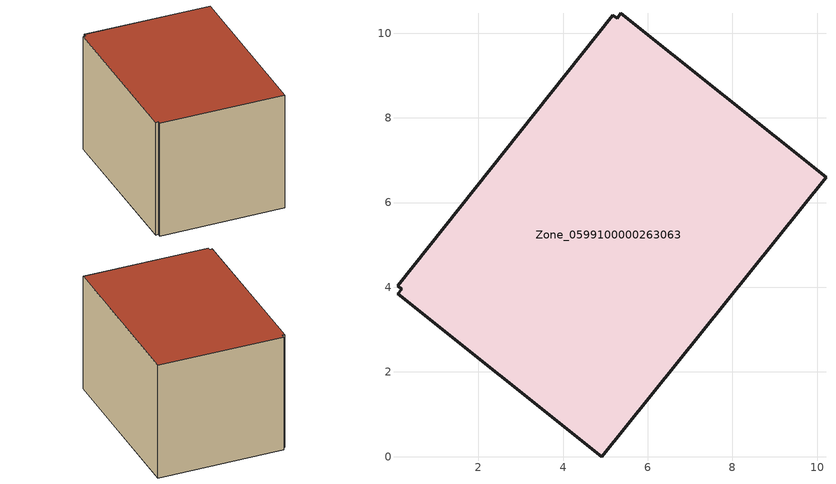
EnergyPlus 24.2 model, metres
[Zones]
Zone_0599100000263063
 floor ground (C_G): 5.37,10.47 10.21,6.6 4.92,0 0.1,3.84 0.19,3.95 0.09,4.04 5.18,10.43 5.27,10.35 z0.49
 wall outside (C_F): 5.18,10.43 0.09,4.04 0.19,3.95 0.1,3.84 4.92,0 10.21,6.6 5.37,10.47 5.27,10.35 5.18,10.43 z0.49:6.42
 roof outside (C_R): 10.21,6.6 5.37,10.47 5.27,10.35 5.18,10.43 0.09,4.04 0.19,3.95 0.1,3.84 4.92,0 z6.42
[BUILDING]
Pand.0599100000263063: North Axis=0; Terrain=City; Loads Convergence Tolerance Value=0.04; Temperature Convergence Tolerance Value=0.4; Solar Distribution=FullExterior; Maximum Number of Warmup Days=25; Minimum Number of Warmup Days=1
[Site:Location]
Rotterdam.The.Hague.AP_ZH_NLD Design_Conditions: Latitude=51.96; Longitude=4.45; Time Zone=1; Elevation=-4.5
[SITE:GROUNDTEMPERATURE:BUILDINGSURFACE]
18, 18, 18, 18, 18, 18, 18, 18, 18, 18, 18, 18
[MATERIAL] Thermal Absorptance=0.9; Solar Absorptance=0.7; Visible Absorptance=0.7
Name | Roughness | Thickness | Conductivity | Density | Specific Heat
G.TC.1946-1964 | MediumSmooth | 0.15 | 1 | 540 | 1210
F.TC.1946-1964 | Rough | 0.3 | 0.857143 | 1920 | 840
R.TC.1946-1964 | MediumRough | 0.2 | 0.235294 | 1500 | 1000
[CONSTRUCTION]
C_G: G.TC.1946-1964
C_F: F.TC.1946-1964
C_R: R.TC.1946-1964
[ZONE]
Zone_0599100000263063: Type=1; Multiplier=1; Ceiling Height=Autocalculate; Volume=Autocalculate; Floor Area=autocalculate; Part of Total Floor Area=Yes
[ZONEINFILTRATION:DESIGNFLOWRATE]
Infil_Zone_0599100000263063: Zone or ZoneList or Space or SpaceList=Zone_0599100000263063; Schedule=AlwaysOn; Design Flow Rate Calculation Method=Flow/Area; Flow Rate per Floor Area=0.003; Constant Term Coefficient=1; Temperature Term Coefficient=0; Velocity Term Coefficient=0; Velocity Squared Term Coefficient=0
[HVACTEMPLATE:ZONE:IDEALLOADSAIRSYSTEM]
Zone_0599100000263063: Maximum Heating Supply Air Temperature=50; Minimum Cooling Supply Air Temperature=13; Maximum Heating Supply Air Humidity Ratio=0.0156; Minimum Cooling Supply Air Humidity Ratio=0.0077; Heating Limit=NoLimit; Cooling Limit=NoLimit; Dehumidification Control Type=ConstantSensibleHeatRatio; Cooling Sensible Heat Ratio=0.7; Dehumidification Setpoint=60; Humidification Control Type=None; Humidification Setpoint=30; Outdoor Air Method=None; Outdoor Air Flow Rate per Person=0.00944; Outdoor Air Flow Rate per Zone Floor Area=0; Outdoor Air Flow Rate per Zone=0; Demand Controlled Ventilation Type=None; Outdoor Air Economizer Type=NoEconomizer; Heat Recovery Type=None; Sensible Heat Recovery Effectiveness=0.7; Latent Heat Recovery Effectiveness=0.65
[ZONECONTROL:THERMOSTAT]
ThermostatControl_Zone_0599100000263063: Zone or ZoneList=Zone_0599100000263063; Control Type Schedule=DualSetpointControlType; Control 1=Thermostat_Zone_0599100000263063; Temperature Difference Between Cutout And Setpoint=0
[THERMOSTATSETPOINT:DUALSETPOINT]
Thermostat_Zone_0599100000263063: Heating Setpoint Temperature Schedule=HeatingSetpoint_Zone_0599100000263063; Cooling Setpoint Temperature Schedule=CoolingSetpoint_Zone_0599100000263063
[SCHEDULE:COMPACT]
HeatingSetpoint_Zone_0599100000263063: Through: 12/31, For: AllDays, Until: 24:00, 21
CoolingSetpoint_Zone_0599100000263063: Through: 12/31, For: AllDays, Until: 24:00, 24
DualSetpointControlType: Through: 12/31, For: AllDays, Until: 24:00, 4
AlwaysOn: Through: 12/31, For: AllDays, Until: 24:00, 1
